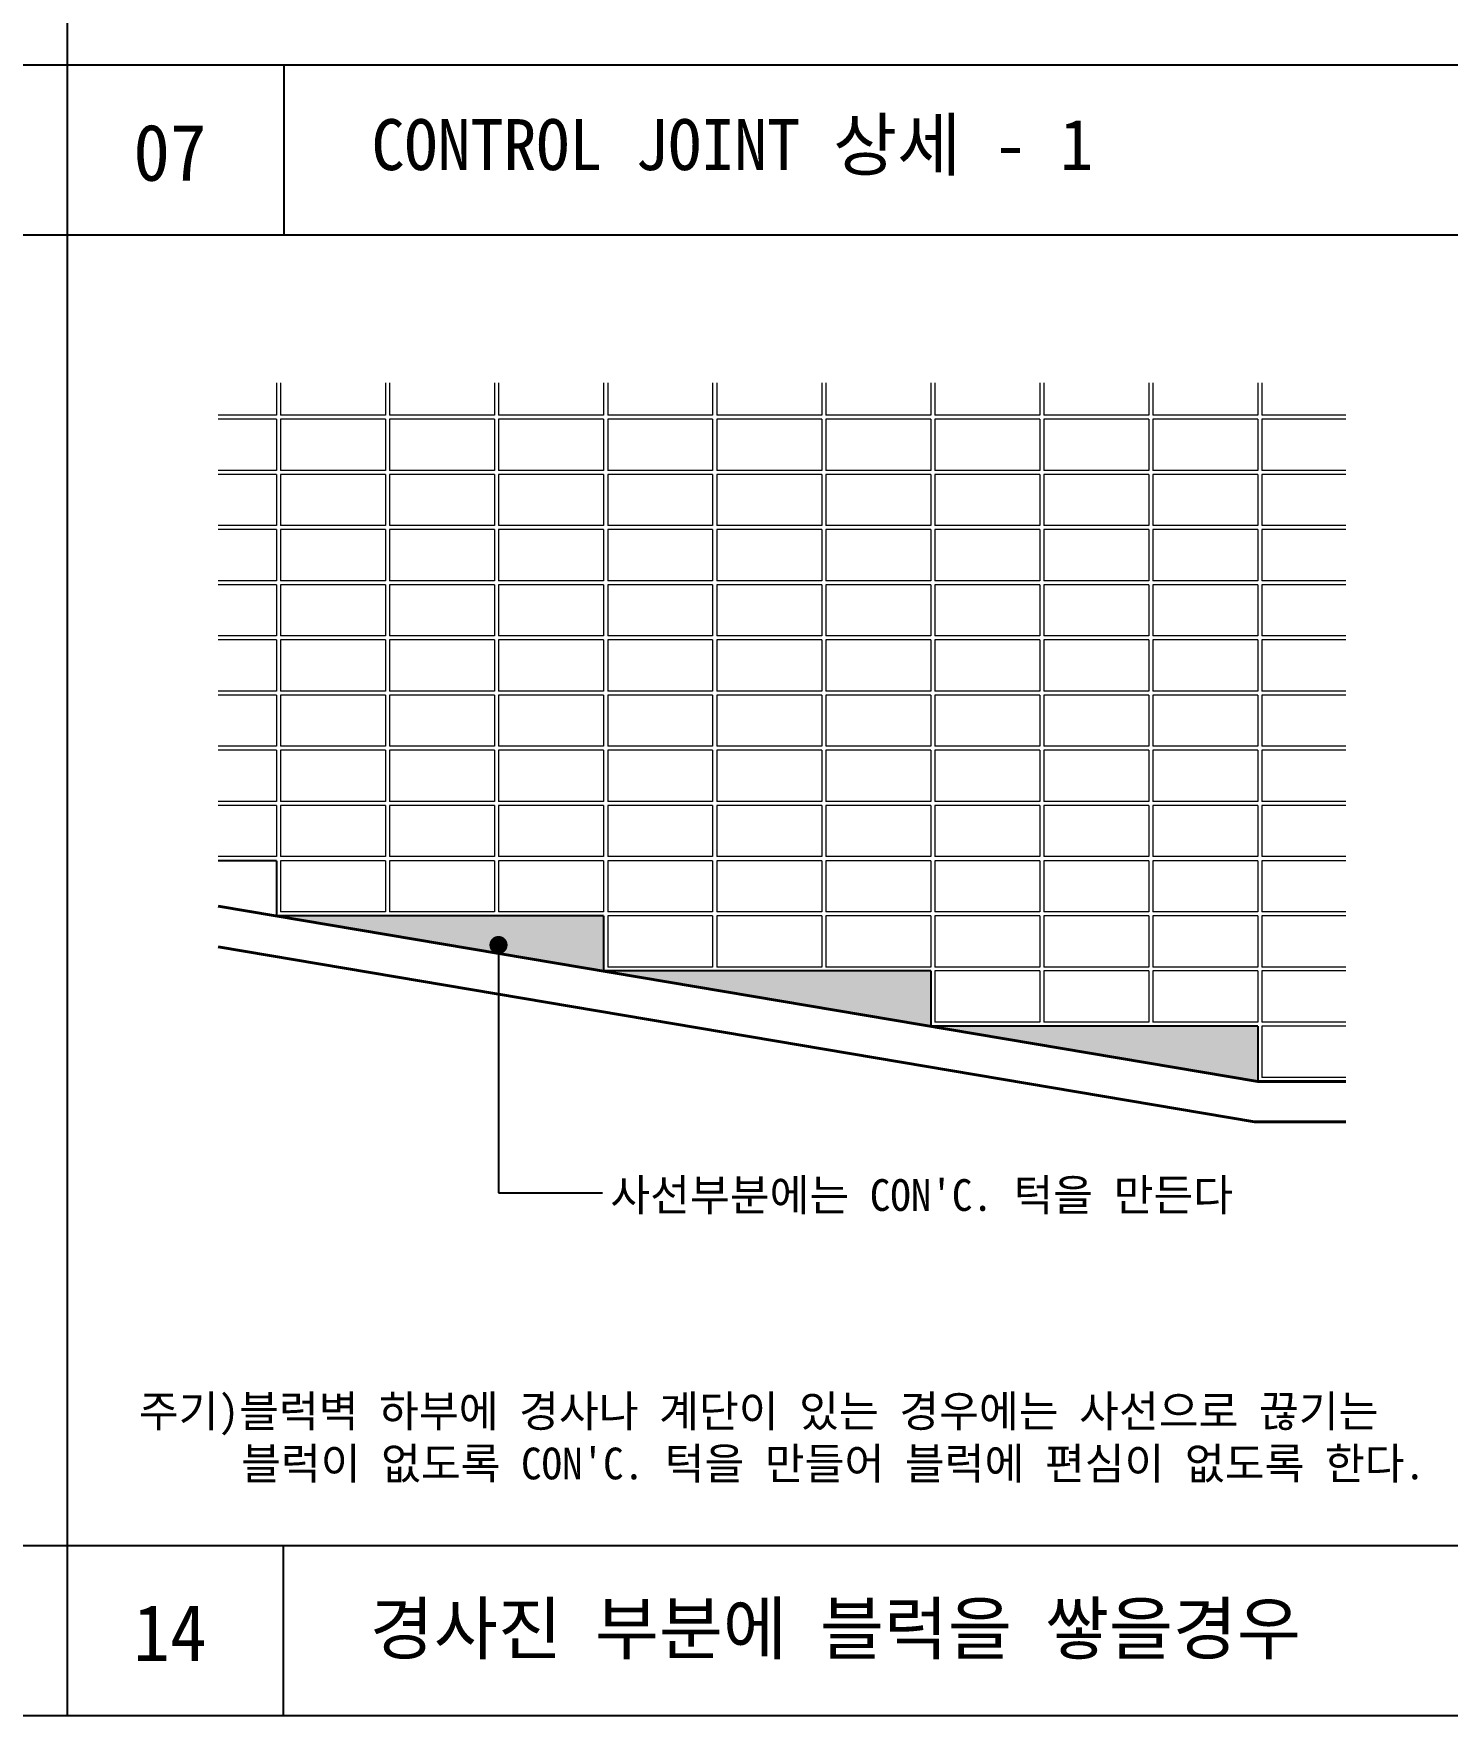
# Model space of a CAD drawing. Header units: millimetres. Extents: x 209 to 75467, y 6568 to 12199.
# Drawn here: x 26471 to 27718, y 6760 to 8244 of the extents above; entities that cross this region are included whole.
import ezdxf
from ezdxf.enums import TextEntityAlignment as Align

# ---------------------------------------------------------------- set-up
doc = ezdxf.new("R2010")
doc.units = ezdxf.units.MM
doc.header["$MEASUREMENT"] = 0
for name, color, linetype, lineweight in [('A-CONC-LIN1', 2, 'CONTINUOUS', 40), ('A-ELEV-LIN2', 7, 'CONTINUOUS', 25), ('A-ELEV-LIN3', 8, 'CONTINUOUS', 18), ('A-MKXS-LEAD', 7, 'CONTINUOUS', 25), ('A-MKXS-TEXT1', 3, 'CONTINUOUS', 25), ('A-XXXX-TABL', 7, 'CONTINUOUS', 25)]:
    doc.layers.add(name, color=color, linetype=linetype, lineweight=lineweight)
doc.layers.add('A-XXXX-SOLD', color=252, linetype='CONTINUOUS')
doc.layers.add('CA-ANNO-TEXT', color=3, linetype='CONTINUOUS')
doc.styles.add('돋움체', font='')
doc.styles.get('돋움체').set_extended_font_data('DotumChe')

msp = doc.modelspace()

# ---------------------------------------------------------------- hatches: boundary and pattern name
at = {"layer": 'A-XXXX-SOLD', "ltscale": 2}
for points in [[(26973.6, 7465.3), (26685.1, 7465.3), (26973.6, 7416.7)], [(27262.2, 7416.7), (26973.6, 7416.7), (27262.2, 7368)], [(27550.8, 7368), (27262.2, 7368), (27550.8, 7319.3)]]:
    msp.add_hatch(color=256, dxfattribs=at).paths.add_polyline_path(points)

# ---------------------------------------------------------------- linework, layer by layer
at = {"layer": 'A-CONC-LIN1'}
for p, q in [((27550.8, 7319.3), (26633.6, 7474)), ((27547.8, 7283.6), (26633.6, 7437.9)), ((27628.3, 7319.3), (27550.8, 7319.3)), ((27628.3, 7283.6), (27547.8, 7283.6))]:
    msp.add_line(p, q, dxfattribs=at)
at = {"layer": 'A-ELEV-LIN2'}
for p, q in [((26685.1, 7514), (26633.6, 7514)), ((26685.1, 7514), (26685.1, 7465.3)), ((26973.6, 7465.3), (26685.1, 7465.3)), ((26973.6, 7465.3), (26973.6, 7416.7)), ((27262.2, 7416.7), (26973.6, 7416.7)), ((27262.2, 7416.7), (27262.2, 7368)), ((27550.8, 7368), (27262.2, 7368)), ((27550.8, 7368), (27550.8, 7319.3))]:
    msp.add_line(p, q, dxfattribs=at)
at = {"layer": 'A-ELEV-LIN3'}
for p, q in [((26685.1, 7935.8), (26685.1, 7907.1)), ((26688.6, 7935.8), (26688.6, 7907.1)), ((26781.3, 7935.8), (26781.3, 7907.1)), ((26784.8, 7935.8), (26784.8, 7907.1)), ((26877.4, 7935.8), (26877.4, 7907.1)), ((26881, 7935.8), (26881, 7907.1)), ((26973.6, 7935.8), (26973.6, 7907.1)), ((26977.2, 7935.8), (26977.2, 7907.1)), ((27069.8, 7935.8), (27069.8, 7907.1)), ((27073.4, 7935.8), (27073.4, 7907.1)), ((27166, 7935.8), (27166, 7907.1)), ((27169.6, 7935.8), (27169.6, 7907.1)), ((27262.2, 7935.8), (27262.2, 7907.1)), ((27265.8, 7935.8), (27265.8, 7907.1)), ((27358.4, 7935.8), (27358.4, 7907.1)), ((27362, 7935.8), (27362, 7907.1)), ((27454.6, 7935.8), (27454.6, 7907.1)), ((27458.2, 7935.8), (27458.2, 7907.1)), ((27550.8, 7935.8), (27550.8, 7907.1)), ((27554.3, 7935.8), (27554.3, 7907.1)), ((26685.1, 7907.1), (26633.6, 7907.1)), ((26685.1, 7903.5), (26633.6, 7903.5)), ((26685.1, 7903.5), (26685.1, 7858.4)), ((26781.3, 7907.1), (26688.6, 7907.1)), ((26688.6, 7903.5), (26688.6, 7858.4)), ((26781.3, 7903.5), (26688.6, 7903.5)), ((26781.3, 7903.5), (26781.3, 7858.4)), ((26877.4, 7907.1), (26784.8, 7907.1)), ((26877.4, 7903.5), (26784.8, 7903.5)), ((26784.8, 7903.5), (26784.8, 7858.4)), ((26877.4, 7903.5), (26877.4, 7858.4)), ((26973.6, 7907.1), (26881, 7907.1)), ((26973.6, 7903.5), (26881, 7903.5)), ((26881, 7903.5), (26881, 7858.4)), ((26973.6, 7903.5), (26973.6, 7858.4)), ((27069.8, 7907.1), (26977.2, 7907.1)), ((27069.8, 7903.5), (26977.2, 7903.5)), ((26977.2, 7903.5), (26977.2, 7858.4)), ((27069.8, 7903.5), (27069.8, 7858.4)), ((27166, 7907.1), (27073.4, 7907.1)), ((27073.4, 7903.5), (27073.4, 7858.4)), ((27166, 7903.5), (27073.4, 7903.5)), ((27166, 7903.5), (27166, 7858.4)), ((27262.2, 7907.1), (27169.6, 7907.1)), ((27169.6, 7903.5), (27169.6, 7858.4)), ((27262.2, 7903.5), (27169.6, 7903.5)), ((27262.2, 7903.5), (27262.2, 7858.4)), ((27358.4, 7907.1), (27265.8, 7907.1)), ((27265.8, 7903.5), (27265.8, 7858.4)), ((27358.4, 7903.5), (27265.8, 7903.5)), ((27358.4, 7903.5), (27358.4, 7858.4)), ((27454.6, 7907.1), (27362, 7907.1)), ((27454.6, 7903.5), (27362, 7903.5)), ((27362, 7903.5), (27362, 7858.4)), ((27454.6, 7903.5), (27454.6, 7858.4)), ((27550.8, 7907.1), (27458.2, 7907.1)), ((27458.2, 7903.5), (27458.2, 7858.4)), ((27550.8, 7903.5), (27458.2, 7903.5)), ((27550.8, 7903.5), (27550.8, 7858.4)), ((27628.3, 7907.1), (27554.3, 7907.1)), ((27628.3, 7903.5), (27554.3, 7903.5)), ((27554.3, 7903.5), (27554.3, 7858.4)), ((26685.1, 7858.4), (26633.6, 7858.4)), ((26685.1, 7854.9), (26633.6, 7854.9)), ((26685.1, 7854.9), (26685.1, 7809.7)), ((26781.3, 7858.4), (26688.6, 7858.4)), ((26688.6, 7854.9), (26688.6, 7809.7)), ((26781.3, 7854.9), (26688.6, 7854.9)), ((26781.3, 7854.9), (26781.3, 7809.7)), ((26877.4, 7858.4), (26784.8, 7858.4)), ((26877.4, 7854.9), (26784.8, 7854.9)), ((26784.8, 7854.9), (26784.8, 7809.7)), ((26877.4, 7854.9), (26877.4, 7809.7)), ((26973.6, 7858.4), (26881, 7858.4)), ((26973.6, 7854.9), (26881, 7854.9)), ((26881, 7854.9), (26881, 7809.7)), ((26973.6, 7854.9), (26973.6, 7809.7)), ((27069.8, 7858.4), (26977.2, 7858.4)), ((27069.8, 7854.9), (26977.2, 7854.9)), ((26977.2, 7854.9), (26977.2, 7809.7)), ((27069.8, 7854.9), (27069.8, 7809.7)), ((27166, 7858.4), (27073.4, 7858.4)), ((27073.4, 7854.9), (27073.4, 7809.7)), ((27166, 7854.9), (27073.4, 7854.9)), ((27166, 7854.9), (27166, 7809.7)), ((27262.2, 7858.4), (27169.6, 7858.4)), ((27169.6, 7854.9), (27169.6, 7809.7)), ((27262.2, 7854.9), (27169.6, 7854.9)), ((27262.2, 7854.9), (27262.2, 7809.7)), ((27358.4, 7858.4), (27265.8, 7858.4)), ((27265.8, 7854.9), (27265.8, 7809.7)), ((27358.4, 7854.9), (27265.8, 7854.9)), ((27358.4, 7854.9), (27358.4, 7809.7)), ((27454.6, 7858.4), (27362, 7858.4)), ((27454.6, 7854.9), (27362, 7854.9)), ((27362, 7854.9), (27362, 7809.7)), ((27454.6, 7854.9), (27454.6, 7809.7)), ((27550.8, 7858.4), (27458.2, 7858.4)), ((27458.2, 7854.9), (27458.2, 7809.7)), ((27550.8, 7854.9), (27458.2, 7854.9)), ((27550.8, 7854.9), (27550.8, 7809.7)), ((27628.3, 7858.4), (27554.3, 7858.4)), ((27628.3, 7854.9), (27554.3, 7854.9)), ((27554.3, 7854.9), (27554.3, 7809.7)), ((26685.1, 7809.7), (26633.6, 7809.7)), ((26685.1, 7806.2), (26633.6, 7806.2)), ((26685.1, 7806.2), (26685.1, 7761)), ((26781.3, 7809.7), (26688.6, 7809.7)), ((26688.6, 7806.2), (26688.6, 7761)), ((26781.3, 7806.2), (26688.6, 7806.2)), ((26781.3, 7806.2), (26781.3, 7761)), ((26877.4, 7809.7), (26784.8, 7809.7)), ((26877.4, 7806.2), (26784.8, 7806.2)), ((26784.8, 7806.2), (26784.8, 7761)), ((26877.4, 7806.2), (26877.4, 7761)), ((26973.6, 7809.7), (26881, 7809.7)), ((26973.6, 7806.2), (26881, 7806.2)), ((26881, 7806.2), (26881, 7761)), ((26973.6, 7806.2), (26973.6, 7761)), ((27069.8, 7809.7), (26977.2, 7809.7)), ((27069.8, 7806.2), (26977.2, 7806.2)), ((26977.2, 7806.2), (26977.2, 7761)), ((27069.8, 7806.2), (27069.8, 7761)), ((27166, 7809.7), (27073.4, 7809.7)), ((27073.4, 7806.2), (27073.4, 7761)), ((27166, 7806.2), (27073.4, 7806.2)), ((27166, 7806.2), (27166, 7761)), ((27262.2, 7809.7), (27169.6, 7809.7)), ((27169.6, 7806.2), (27169.6, 7761)), ((27262.2, 7806.2), (27169.6, 7806.2)), ((27262.2, 7806.2), (27262.2, 7761)), ((27358.4, 7809.7), (27265.8, 7809.7)), ((27265.8, 7806.2), (27265.8, 7761)), ((27358.4, 7806.2), (27265.8, 7806.2)), ((27358.4, 7806.2), (27358.4, 7761)), ((27454.6, 7809.7), (27362, 7809.7)), ((27454.6, 7806.2), (27362, 7806.2)), ((27362, 7806.2), (27362, 7761)), ((27454.6, 7806.2), (27454.6, 7761)), ((27550.8, 7809.7), (27458.2, 7809.7)), ((27458.2, 7806.2), (27458.2, 7761)), ((27550.8, 7806.2), (27458.2, 7806.2)), ((27550.8, 7806.2), (27550.8, 7761)), ((27628.3, 7809.7), (27554.3, 7809.7)), ((27628.3, 7806.2), (27554.3, 7806.2)), ((27554.3, 7806.2), (27554.3, 7761)), ((26685.1, 7761), (26633.6, 7761)), ((26685.1, 7757.5), (26633.6, 7757.5)), ((26685.1, 7757.5), (26685.1, 7712.3)), ((26781.3, 7761), (26688.6, 7761)), ((26688.6, 7757.5), (26688.6, 7712.3)), ((26781.3, 7757.5), (26688.6, 7757.5)), ((26781.3, 7757.5), (26781.3, 7712.3)), ((26877.4, 7761), (26784.8, 7761)), ((26877.4, 7757.5), (26784.8, 7757.5)), ((26784.8, 7757.5), (26784.8, 7712.3)), ((26877.4, 7757.5), (26877.4, 7712.3)), ((26973.6, 7761), (26881, 7761)), ((26973.6, 7757.5), (26881, 7757.5)), ((26881, 7757.5), (26881, 7712.3)), ((26973.6, 7757.5), (26973.6, 7712.3)), ((27069.8, 7761), (26977.2, 7761)), ((27069.8, 7757.5), (26977.2, 7757.5)), ((26977.2, 7757.5), (26977.2, 7712.3)), ((27069.8, 7757.5), (27069.8, 7712.3)), ((27166, 7761), (27073.4, 7761)), ((27073.4, 7757.5), (27073.4, 7712.3)), ((27166, 7757.5), (27073.4, 7757.5)), ((27166, 7757.5), (27166, 7712.3)), ((27262.2, 7761), (27169.6, 7761)), ((27169.6, 7757.5), (27169.6, 7712.3)), ((27262.2, 7757.5), (27169.6, 7757.5)), ((27262.2, 7757.5), (27262.2, 7712.3)), ((27358.4, 7761), (27265.8, 7761)), ((27265.8, 7757.5), (27265.8, 7712.3)), ((27358.4, 7757.5), (27265.8, 7757.5)), ((27358.4, 7757.5), (27358.4, 7712.3)), ((27454.6, 7761), (27362, 7761)), ((27454.6, 7757.5), (27362, 7757.5)), ((27362, 7757.5), (27362, 7712.3)), ((27454.6, 7757.5), (27454.6, 7712.3)), ((27550.8, 7761), (27458.2, 7761)), ((27458.2, 7757.5), (27458.2, 7712.3)), ((27550.8, 7757.5), (27458.2, 7757.5)), ((27550.8, 7757.5), (27550.8, 7712.3)), ((27628.3, 7761), (27554.3, 7761)), ((27628.3, 7757.5), (27554.3, 7757.5)), ((27554.3, 7757.5), (27554.3, 7712.3)), ((26685.1, 7712.3), (26633.6, 7712.3)), ((26685.1, 7708.8), (26633.6, 7708.8)), ((26685.1, 7708.8), (26685.1, 7663.7)), ((26781.3, 7712.3), (26688.6, 7712.3)), ((26688.6, 7708.8), (26688.6, 7663.7)), ((26781.3, 7708.8), (26688.6, 7708.8)), ((26781.3, 7708.8), (26781.3, 7663.7)), ((26877.4, 7712.3), (26784.8, 7712.3)), ((26877.4, 7708.8), (26784.8, 7708.8)), ((26784.8, 7708.8), (26784.8, 7663.7)), ((26877.4, 7708.8), (26877.4, 7663.7)), ((26973.6, 7712.3), (26881, 7712.3)), ((26973.6, 7708.8), (26881, 7708.8)), ((26881, 7708.8), (26881, 7663.7)), ((26973.6, 7708.8), (26973.6, 7663.7)), ((27069.8, 7712.3), (26977.2, 7712.3)), ((27069.8, 7708.8), (26977.2, 7708.8)), ((26977.2, 7708.8), (26977.2, 7663.7)), ((27069.8, 7708.8), (27069.8, 7663.7)), ((27166, 7712.3), (27073.4, 7712.3)), ((27073.4, 7708.8), (27073.4, 7663.7)), ((27166, 7708.8), (27073.4, 7708.8)), ((27166, 7708.8), (27166, 7663.7)), ((27262.2, 7712.3), (27169.6, 7712.3)), ((27169.6, 7708.8), (27169.6, 7663.7)), ((27262.2, 7708.8), (27169.6, 7708.8)), ((27262.2, 7708.8), (27262.2, 7663.7)), ((27358.4, 7712.3), (27265.8, 7712.3)), ((27265.8, 7708.8), (27265.8, 7663.7)), ((27358.4, 7708.8), (27265.8, 7708.8)), ((27358.4, 7708.8), (27358.4, 7663.7)), ((27454.6, 7712.3), (27362, 7712.3)), ((27454.6, 7708.8), (27362, 7708.8)), ((27362, 7708.8), (27362, 7663.7)), ((27454.6, 7708.8), (27454.6, 7663.7)), ((27550.8, 7712.3), (27458.2, 7712.3)), ((27458.2, 7708.8), (27458.2, 7663.7)), ((27550.8, 7708.8), (27458.2, 7708.8)), ((27550.8, 7708.8), (27550.8, 7663.7)), ((27628.3, 7712.3), (27554.3, 7712.3)), ((27628.3, 7708.8), (27554.3, 7708.8)), ((27554.3, 7708.8), (27554.3, 7663.7)), ((26685.1, 7663.7), (26633.6, 7663.7)), ((26685.1, 7660.1), (26633.6, 7660.1)), ((26685.1, 7660.1), (26685.1, 7615)), ((26781.3, 7663.7), (26688.6, 7663.7)), ((26688.6, 7660.1), (26688.6, 7615)), ((26781.3, 7660.1), (26688.6, 7660.1)), ((26781.3, 7660.1), (26781.3, 7615)), ((26877.4, 7663.7), (26784.8, 7663.7)), ((26877.4, 7660.1), (26784.8, 7660.1)), ((26784.8, 7660.1), (26784.8, 7615)), ((26877.4, 7660.1), (26877.4, 7615)), ((26973.6, 7663.7), (26881, 7663.7)), ((26973.6, 7660.1), (26881, 7660.1)), ((26881, 7660.1), (26881, 7615)), ((26973.6, 7660.1), (26973.6, 7615)), ((27069.8, 7663.7), (26977.2, 7663.7)), ((27069.8, 7660.1), (26977.2, 7660.1)), ((26977.2, 7660.1), (26977.2, 7615)), ((27069.8, 7660.1), (27069.8, 7615)), ((27166, 7663.7), (27073.4, 7663.7)), ((27073.4, 7660.1), (27073.4, 7615)), ((27166, 7660.1), (27073.4, 7660.1)), ((27166, 7660.1), (27166, 7615)), ((27262.2, 7663.7), (27169.6, 7663.7)), ((27169.6, 7660.1), (27169.6, 7615)), ((27262.2, 7660.1), (27169.6, 7660.1)), ((27262.2, 7660.1), (27262.2, 7615)), ((27358.4, 7663.7), (27265.8, 7663.7)), ((27265.8, 7660.1), (27265.8, 7615)), ((27358.4, 7660.1), (27265.8, 7660.1)), ((27358.4, 7660.1), (27358.4, 7615)), ((27454.6, 7663.7), (27362, 7663.7)), ((27454.6, 7660.1), (27362, 7660.1)), ((27362, 7660.1), (27362, 7615)), ((27454.6, 7660.1), (27454.6, 7615)), ((27550.8, 7663.7), (27458.2, 7663.7)), ((27458.2, 7660.1), (27458.2, 7615)), ((27550.8, 7660.1), (27458.2, 7660.1)), ((27550.8, 7660.1), (27550.8, 7615)), ((27628.3, 7663.7), (27554.3, 7663.7)), ((27628.3, 7660.1), (27554.3, 7660.1)), ((27554.3, 7660.1), (27554.3, 7615)), ((26685.1, 7615), (26633.6, 7615)), ((26781.3, 7615), (26688.6, 7615)), ((26877.4, 7615), (26784.8, 7615)), ((26973.6, 7615), (26881, 7615)), ((27069.8, 7615), (26977.2, 7615)), ((27166, 7615), (27073.4, 7615)), ((27262.2, 7615), (27169.6, 7615)), ((27358.4, 7615), (27265.8, 7615)), ((27454.6, 7615), (27362, 7615)), ((27550.8, 7615), (27458.2, 7615)), ((27628.3, 7615), (27554.3, 7615)), ((26685.1, 7611.4), (26633.6, 7611.4)), ((26685.1, 7611.4), (26685.1, 7566.3)), ((26688.6, 7611.4), (26688.6, 7566.3)), ((26781.3, 7611.4), (26688.6, 7611.4)), ((26781.3, 7611.4), (26781.3, 7566.3)), ((26877.4, 7611.4), (26784.8, 7611.4)), ((26784.8, 7611.4), (26784.8, 7566.3)), ((26877.4, 7611.4), (26877.4, 7566.3)), ((26973.6, 7611.4), (26881, 7611.4)), ((26881, 7611.4), (26881, 7566.3)), ((26973.6, 7611.4), (26973.6, 7566.3)), ((27069.8, 7611.4), (26977.2, 7611.4)), ((26977.2, 7611.4), (26977.2, 7566.3)), ((27069.8, 7611.4), (27069.8, 7566.3)), ((27073.4, 7611.4), (27073.4, 7566.3)), ((27166, 7611.4), (27073.4, 7611.4)), ((27166, 7611.4), (27166, 7566.3)), ((27169.6, 7611.4), (27169.6, 7566.3)), ((27262.2, 7611.4), (27169.6, 7611.4)), ((27262.2, 7611.4), (27262.2, 7566.3)), ((27265.8, 7611.4), (27265.8, 7566.3)), ((27358.4, 7611.4), (27265.8, 7611.4)), ((27358.4, 7611.4), (27358.4, 7566.3)), ((27454.6, 7611.4), (27362, 7611.4)), ((27362, 7611.4), (27362, 7566.3)), ((27454.6, 7611.4), (27454.6, 7566.3)), ((27458.2, 7611.4), (27458.2, 7566.3)), ((27550.8, 7611.4), (27458.2, 7611.4)), ((27550.8, 7611.4), (27550.8, 7566.3)), ((27628.3, 7611.4), (27554.3, 7611.4)), ((27554.3, 7611.4), (27554.3, 7566.3)), ((26685.1, 7566.3), (26633.6, 7566.3)), ((26685.1, 7562.7), (26633.6, 7562.7)), ((26685.1, 7562.7), (26685.1, 7517.6)), ((26781.3, 7566.3), (26688.6, 7566.3)), ((26688.6, 7562.7), (26688.6, 7517.6)), ((26781.3, 7562.7), (26688.6, 7562.7)), ((26781.3, 7562.7), (26781.3, 7517.6)), ((26877.4, 7566.3), (26784.8, 7566.3)), ((26877.4, 7562.7), (26784.8, 7562.7)), ((26784.8, 7562.7), (26784.8, 7517.6)), ((26877.4, 7562.7), (26877.4, 7517.6)), ((26973.6, 7566.3), (26881, 7566.3)), ((26973.6, 7562.7), (26881, 7562.7)), ((26881, 7562.7), (26881, 7517.6)), ((26973.6, 7562.7), (26973.6, 7517.6)), ((27069.8, 7566.3), (26977.2, 7566.3)), ((27069.8, 7562.7), (26977.2, 7562.7)), ((26977.2, 7562.7), (26977.2, 7517.6)), ((27069.8, 7562.7), (27069.8, 7517.6)), ((27166, 7566.3), (27073.4, 7566.3)), ((27073.4, 7562.7), (27073.4, 7517.6)), ((27166, 7562.7), (27073.4, 7562.7)), ((27166, 7562.7), (27166, 7517.6)), ((27262.2, 7566.3), (27169.6, 7566.3)), ((27169.6, 7562.7), (27169.6, 7517.6)), ((27262.2, 7562.7), (27169.6, 7562.7)), ((27262.2, 7562.7), (27262.2, 7517.6)), ((27358.4, 7566.3), (27265.8, 7566.3)), ((27265.8, 7562.7), (27265.8, 7517.6)), ((27358.4, 7562.7), (27265.8, 7562.7)), ((27358.4, 7562.7), (27358.4, 7517.6)), ((27454.6, 7566.3), (27362, 7566.3)), ((27454.6, 7562.7), (27362, 7562.7)), ((27362, 7562.7), (27362, 7517.6)), ((27454.6, 7562.7), (27454.6, 7517.6)), ((27550.8, 7566.3), (27458.2, 7566.3)), ((27458.2, 7562.7), (27458.2, 7517.6)), ((27550.8, 7562.7), (27458.2, 7562.7)), ((27550.8, 7562.7), (27550.8, 7517.6)), ((27628.3, 7566.3), (27554.3, 7566.3)), ((27628.3, 7562.7), (27554.3, 7562.7)), ((27554.3, 7562.7), (27554.3, 7517.6)), ((26685.1, 7517.6), (26633.6, 7517.6)), ((26781.3, 7517.6), (26688.6, 7517.6)), ((26688.6, 7514), (26688.6, 7468.9)), ((26688.6, 7514), (26688.6, 7468.9)), ((26781.3, 7514), (26688.6, 7514)), ((26781.3, 7514), (26781.3, 7468.9)), ((26877.4, 7517.6), (26784.8, 7517.6)), ((26877.4, 7514), (26784.8, 7514)), ((26784.8, 7514), (26784.8, 7468.9)), ((26877.4, 7514), (26877.4, 7468.9)), ((26973.6, 7517.6), (26881, 7517.6)), ((26973.6, 7514), (26881, 7514)), ((26881, 7514), (26881, 7468.9)), ((26973.6, 7514), (26973.6, 7468.9)), ((27069.8, 7517.6), (26977.2, 7517.6)), ((27069.8, 7514), (26977.2, 7514)), ((26977.2, 7514), (26977.2, 7468.9)), ((27069.8, 7514), (27069.8, 7468.9)), ((27166, 7517.6), (27073.4, 7517.6)), ((27166, 7514), (27073.4, 7514)), ((27073.4, 7514), (27073.4, 7468.9)), ((27166, 7514), (27166, 7468.9)), ((27262.2, 7517.6), (27169.6, 7517.6)), ((27262.2, 7514), (27169.6, 7514)), ((27169.6, 7514), (27169.6, 7468.9)), ((27262.2, 7514), (27262.2, 7468.9)), ((27358.4, 7517.6), (27265.8, 7517.6)), ((27358.4, 7514), (27265.8, 7514)), ((27265.8, 7514), (27265.8, 7468.9)), ((27358.4, 7514), (27358.4, 7468.9)), ((27454.6, 7517.6), (27362, 7517.6)), ((27454.6, 7514), (27362, 7514)), ((27362, 7514), (27362, 7468.9)), ((27454.6, 7514), (27454.6, 7468.9)), ((27550.8, 7517.6), (27458.2, 7517.6)), ((27458.2, 7514), (27458.2, 7468.9)), ((27550.8, 7514), (27458.2, 7514)), ((27550.8, 7514), (27550.8, 7468.9)), ((27628.3, 7517.6), (27554.3, 7517.6)), ((27628.3, 7514), (27554.3, 7514)), ((27554.3, 7514), (27554.3, 7468.9)), ((26781.3, 7468.9), (26688.6, 7468.9)), ((26877.4, 7468.9), (26784.8, 7468.9)), ((26973.6, 7468.9), (26881, 7468.9)), ((27069.8, 7468.9), (26977.2, 7468.9)), ((26977.2, 7465.3), (26977.2, 7420.2)), ((27069.8, 7465.3), (26977.2, 7465.3)), ((27069.8, 7465.3), (27069.8, 7420.2)), ((27166, 7468.9), (27073.4, 7468.9)), ((27073.4, 7465.3), (27073.4, 7420.2)), ((27166, 7465.3), (27073.4, 7465.3)), ((27166, 7465.3), (27166, 7420.2)), ((27262.2, 7468.9), (27169.6, 7468.9)), ((27169.6, 7465.3), (27169.6, 7420.2)), ((27262.2, 7465.3), (27169.6, 7465.3)), ((27262.2, 7465.3), (27262.2, 7420.2)), ((27358.4, 7468.9), (27265.8, 7468.9)), ((27265.8, 7465.3), (27265.8, 7420.2)), ((27358.4, 7465.3), (27265.8, 7465.3)), ((27358.4, 7465.3), (27358.4, 7420.2)), ((27454.6, 7468.9), (27362, 7468.9)), ((27454.6, 7465.3), (27362, 7465.3)), ((27362, 7465.3), (27362, 7420.2)), ((27454.6, 7465.3), (27454.6, 7420.2)), ((27550.8, 7468.9), (27458.2, 7468.9)), ((27458.2, 7465.3), (27458.2, 7420.2)), ((27550.8, 7465.3), (27458.2, 7465.3)), ((27550.8, 7465.3), (27550.8, 7420.2)), ((27628.3, 7468.9), (27554.3, 7468.9)), ((27554.3, 7465.3), (27554.3, 7420.2)), ((27628.3, 7465.3), (27554.3, 7465.3)), ((27069.8, 7420.2), (26977.2, 7420.2)), ((27166, 7420.2), (27073.4, 7420.2)), ((27262.2, 7420.2), (27169.6, 7420.2)), ((27358.4, 7420.2), (27265.8, 7420.2)), ((27454.6, 7420.2), (27362, 7420.2)), ((27550.8, 7420.2), (27458.2, 7420.2)), ((27628.3, 7420.2), (27554.3, 7420.2)), ((27358.4, 7416.7), (27265.8, 7416.7)), ((27265.8, 7416.7), (27265.8, 7371.5)), ((27358.4, 7416.7), (27358.4, 7371.5)), ((27454.6, 7416.7), (27362, 7416.7)), ((27362, 7416.7), (27362, 7371.5)), ((27454.6, 7416.7), (27454.6, 7371.5)), ((27458.2, 7416.7), (27458.2, 7371.5)), ((27550.8, 7416.7), (27458.2, 7416.7)), ((27550.8, 7416.7), (27550.8, 7371.5)), ((27628.3, 7416.7), (27554.3, 7416.7)), ((27554.3, 7416.7), (27554.3, 7371.5)), ((27358.4, 7371.5), (27265.8, 7371.5)), ((27454.6, 7371.5), (27362, 7371.5)), ((27550.8, 7371.5), (27458.2, 7371.5)), ((27628.3, 7371.5), (27554.3, 7371.5)), ((27628.3, 7368), (27554.3, 7368)), ((27554.3, 7368), (27554.3, 7322.8)), ((27628.3, 7322.8), (27554.3, 7322.8))]:
    msp.add_line(p, q, dxfattribs=at)
at = {"layer": 'A-MKXS-LEAD'}
for p, q in [((26880.9, 7439.6), (26880.9, 7221)), ((26880.9, 7221), (26972.5, 7221))]:
    msp.add_line(p, q, dxfattribs=at)
at = {"layer": 'A-MKXS-LEAD', "const_width": 8}
msp.add_lwpolyline([(26876.9, 7439.6, 1), (26884.9, 7439.6, 1)], format="xyb", close=True, dxfattribs=at)
at = {"layer": 'A-XXXX-TABL'}
for p, q in [((26500.5, 9372.5), (26500.5, 6759.8)), ((25409, 8216.2), (32756.5, 8216.2)), ((26691.4, 8216.2), (26691.4, 8066.2)), ((25409, 8066.2), (32756.5, 8066.2)), ((25409, 6909.8), (32756.5, 6909.8)), ((26691.1, 6909.8), (26691.1, 6759.8)), ((25409, 6759.8), (32756.5, 6759.8))]:
    msp.add_line(p, q, dxfattribs=at)

# ---------------------------------------------------------------- texts
at = {"layer": 'A-MKXS-TEXT1', "style": '돋움체'}
for s, height, p in [('CONTROL JOINT 상세 - 1', 45, (26768.9, 8123.4)), ("사선부분에는 CON'C. 턱을 만든다", 28, (26979.5, 7205)), ('경사진 부분에 블럭을 쌓을경우', 45, (26767.4, 6814))]:
    msp.add_text(s, height=height, dxfattribs=at).set_placement(p)
for s, p in [('주기)블럭벽 하부에 경사나 계단이 있는 경우에는 사선으로 끊기는', (27110.4, 7028.3)), ("블럭이 없도록 CON'C. 턱을 만들어 블럭에 편심이 없도록 한다.", (27176, 6982.1))]:
    msp.add_text(s, height=28, dxfattribs=at).set_placement(p, align=Align.MIDDLE_CENTER)
at = {"layer": 'CA-ANNO-TEXT', "style": '돋움체'}
for s, p in [('07', (26558.8, 8114)), ('14', (26558.8, 6807.7))]:
    msp.add_text(s, height=50, dxfattribs=at).set_placement(p)

doc.saveas('drawing.dxf')
